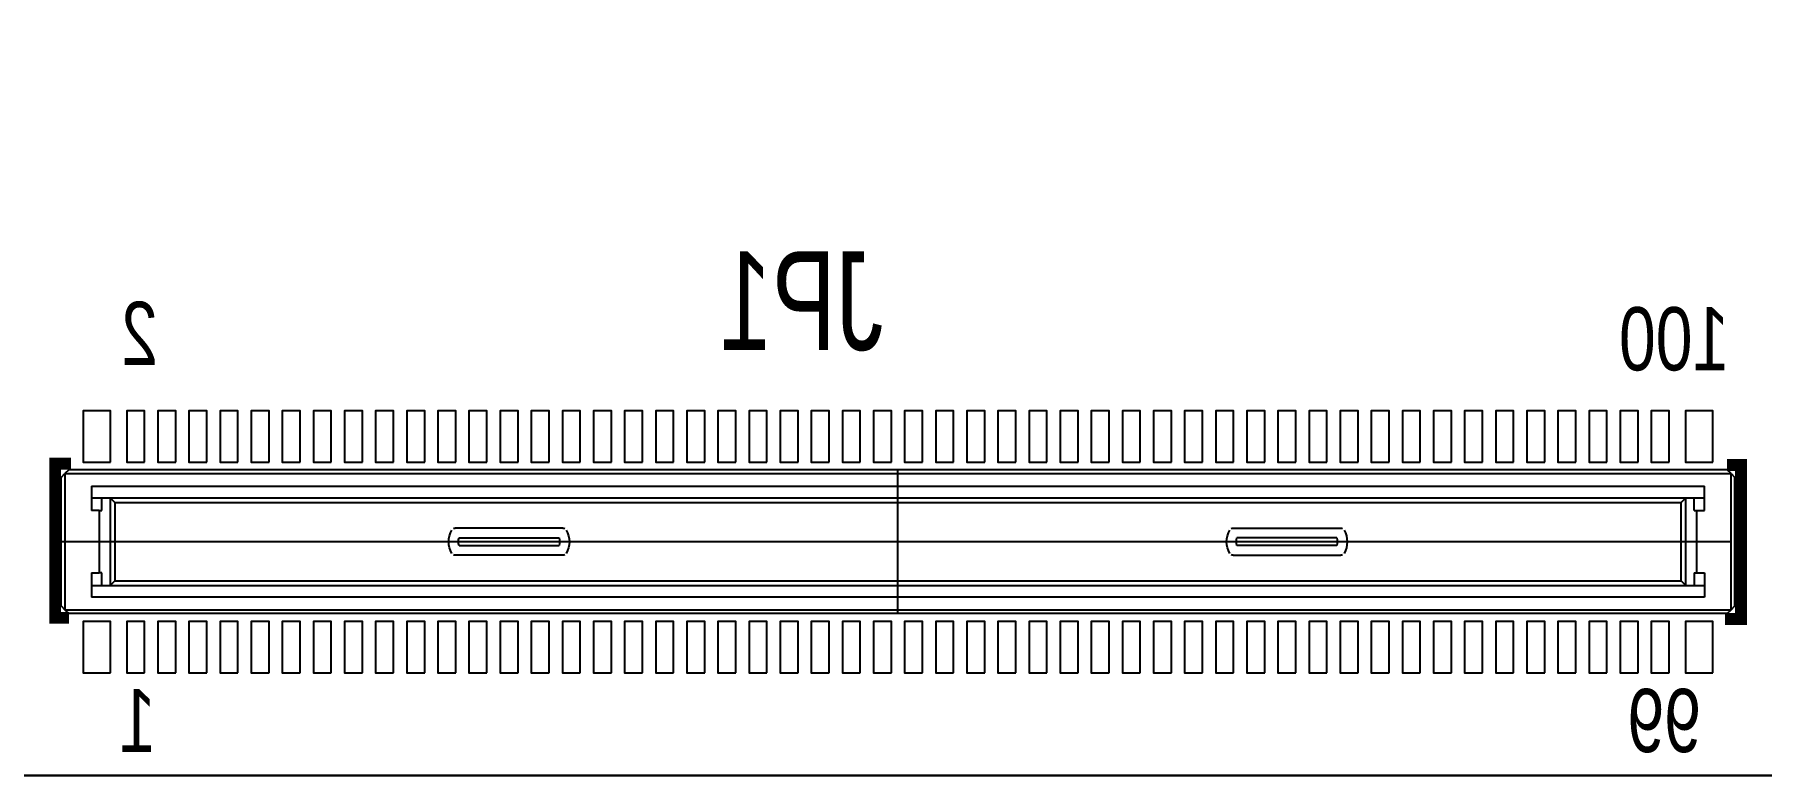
# Model space of a CAD drawing. Extents: x -3.5 to 51.5, y -3.5 to 36.5.
# Drawn here: x 15.41 to 37.61, y -3.5 to 6.03 of the extents above; entities that cross this region are included whole.
import ezdxf

# ---------------------------------------------------------------- set-up
doc = ezdxf.new("R2010")
doc.units = 0
for name, color, linetype in [('BG_OUTLINE', 1, 'CONTINUOUS'), ('BG_SILKSCREEN_BOTTOM', 1, 'CONTINUOUS'), ('PG_SILKSCREEN_BOTTOM', 7, 'CONTINUOUS'), ('PIN_BOTTOM', 52, 'CONTINUOUS')]:
    doc.layers.add(name, color=color, linetype=linetype)

msp = doc.modelspace()

# ---------------------------------------------------------------- linework, layer by layer
at = {"layer": 'BG_OUTLINE'}
msp.add_lwpolyline([(47.99965, 36.499038), (-0.000254, 36.499038, 0.414214), (-3.50012, 32.999172), (-3.50012, -0.000762, 0.414235), (-0.000254, -3.500882), (47.99965, -3.500882, 0.414255), (51.49977, -0.000762), (51.49977, 32.999172, 0.414233)], format="xyb", close=True, dxfattribs=at)
msp.add_lwpolyline([(51.49977, 32.999172), (51.49977, -0.000762, -0.414255), (47.99965, -3.500882), (-0.000254, -3.500882, -0.414235), (-3.50012, -0.000762)], format="xyb", dxfattribs=at)
at = {"layer": 'BG_SILKSCREEN_BOTTOM', "const_width": 0.1524}
for points in [[(15.8496, -1.4732), (15.6718, -1.4732), (15.6718, 0.508), (15.875, 0.508)], [(37.16528, 0.49276), (37.34308, 0.49276), (37.34308, -1.48844), (37.13988, -1.48844)]]:
    msp.add_lwpolyline(points, dxfattribs=at)
at = {"layer": 'PG_SILKSCREEN_BOTTOM'}
for points in [[(15.746222, 0.330454), (15.79626, 0.380492)], [(15.746222, -1.31953), (15.746222, 0.330454)], [(15.846044, 0.43053), (15.79626, 0.380492)], [(15.79626, 0.380492), (15.79626, -1.369568)], [(15.79626, 0.380492), (37.21608, 0.380492)], [(37.166296, 0.43053), (15.846044, 0.43053)], [(26.50617, -1.419606), (26.50617, 0.43053)], [(37.21608, 0.380492), (37.166296, 0.43053)], [(37.21608, 0.380492), (37.266118, 0.330454)], [(37.21608, -1.369568), (37.21608, 0.380492)], [(37.266118, -1.31953), (37.266118, 0.330454)], [(16.136112, 0.220472), (36.876228, 0.220472)], [(16.136112, 0.220472), (16.136112, -0.094488)], [(16.136112, 0.070358), (36.876228, 0.070358)], [(16.270986, -0.094488), (16.270986, 0.070358)], [(16.375634, 0.070358), (16.375888, 0.070358)], [(16.375888, 0.070358), (16.376396, 0.070358)], [(16.376396, 0.070358), (16.37665, 0.070358)], [(16.37665, 0.070358), (16.376904, 0.070104)], [(16.376904, 0.070104), (16.377158, 0.06985)], [(16.377158, 0.06985), (16.377412, 0.069596)], [(16.380206, 0.066802), (16.377412, 0.069596)], [(16.377412, 0.069596), (16.377412, -1.058672)], [(16.384524, 0.062484), (16.380206, 0.066802)], [(16.39062, 0.056388), (16.384524, 0.062484)], [(16.397986, 0.049022), (16.39062, 0.056388)], [(16.406622, 0.040386), (16.397986, 0.049022)], [(16.41602, 0.030988), (16.406622, 0.040386)], [(16.42618, 0.020828), (16.41602, 0.030988)], [(16.436594, 0.010414), (16.42618, 0.020828)], [(16.436594, 0.010414), (16.436594, -0.99949)], [(16.436594, 0.010414), (36.575746, 0.010414)], [(36.575746, 0.010414), (36.58616, 0.020828)], [(36.575746, -0.99949), (36.575746, 0.010414)], [(36.58616, 0.020828), (36.59632, 0.030988)], [(36.59632, 0.030988), (36.605718, 0.040386)], [(36.605718, 0.040386), (36.614354, 0.049022)], [(36.614354, 0.049022), (36.62172, 0.056388)], [(36.62172, 0.056388), (36.627816, 0.062484)], [(36.627816, 0.062484), (36.632134, 0.066802)], [(36.632134, 0.066802), (36.634928, 0.069596)], [(36.634928, 0.069596), (36.635182, 0.06985)], [(36.634928, -1.058672), (36.634928, 0.069596)], [(36.635182, 0.06985), (36.635436, 0.070104)], [(36.635436, 0.070104), (36.63569, 0.070358)], [(36.63569, 0.070358), (36.635944, 0.070358)], [(36.635944, 0.070358), (36.636452, 0.070358)], [(36.636452, 0.070358), (36.636706, 0.070358)], [(36.741354, -0.094488), (36.741354, 0.070358)], [(36.876228, -0.094488), (36.876228, 0.220472)], [(16.236188, -0.094488), (16.136112, -0.094488)], [(16.236188, -0.094488), (16.270986, -0.094488)], [(16.236188, -0.094488), (16.236188, -0.894588)], [(36.741354, -0.094488), (36.776152, -0.094488)], [(36.776152, -0.894588), (36.776152, -0.094488)], [(36.776152, -0.094488), (36.876228, -0.094488)], [(22.197568, -0.319532), (20.814538, -0.319532)], [(30.814772, -0.319532), (32.197802, -0.319532)], [(37.21608, -0.494538), (15.746222, -0.494538)], [(20.86356, -0.4445), (22.1488, -0.4445)], [(20.86356, -0.544576), (22.1488, -0.544576)], [(32.14878, -0.4445), (30.86354, -0.4445)], [(32.14878, -0.544576), (30.86354, -0.544576)], [(22.197568, -0.669544), (20.814538, -0.669544)], [(30.814772, -0.669544), (32.197802, -0.669544)], [(16.136112, -0.894588), (16.136112, -1.209548)], [(16.136112, -0.894588), (16.236188, -0.894588)], [(16.136112, -1.059434), (36.876228, -1.059434)], [(16.270986, -0.894588), (16.236188, -0.894588)], [(16.270986, -1.059434), (16.270986, -0.894588)], [(16.375888, -1.059434), (16.375634, -1.059434)], [(16.376396, -1.059434), (16.375888, -1.059434)], [(16.37665, -1.059434), (16.376396, -1.059434)], [(16.376904, -1.05918), (16.37665, -1.059434)], [(16.377158, -1.058926), (16.376904, -1.05918)], [(16.377412, -1.058672), (16.377158, -1.058926)], [(16.380206, -1.055878), (16.377412, -1.058672)], [(16.384524, -1.05156), (16.380206, -1.055878)], [(16.39062, -1.045464), (16.384524, -1.05156)], [(16.397986, -1.038098), (16.39062, -1.045464)], [(16.406622, -1.029462), (16.397986, -1.038098)], [(16.41602, -1.020064), (16.406622, -1.029462)], [(16.42618, -1.009904), (16.41602, -1.020064)], [(16.436594, -0.99949), (16.42618, -1.009904)], [(16.436594, -0.99949), (36.575746, -0.99949)], [(36.575746, -0.99949), (36.58616, -1.009904)], [(36.58616, -1.009904), (36.59632, -1.020064)], [(36.59632, -1.020064), (36.605718, -1.029462)], [(36.605718, -1.029462), (36.614354, -1.038098)], [(36.614354, -1.038098), (36.62172, -1.045464)], [(36.62172, -1.045464), (36.627816, -1.05156)], [(36.627816, -1.05156), (36.632134, -1.055878)], [(36.632134, -1.055878), (36.634928, -1.058672)], [(36.635182, -1.058926), (36.634928, -1.058672)], [(36.635436, -1.05918), (36.635182, -1.058926)], [(36.63569, -1.059434), (36.635436, -1.05918)], [(36.635944, -1.059434), (36.63569, -1.059434)], [(36.636452, -1.059434), (36.635944, -1.059434)], [(36.636706, -1.059434), (36.636452, -1.059434)], [(36.741354, -0.894588), (36.776152, -0.894588)], [(36.741354, -0.894588), (36.741354, -1.059434)], [(36.776152, -0.894588), (36.876228, -0.894588)], [(36.876228, -0.894588), (36.876228, -1.209548)], [(15.746222, -1.31953), (15.79626, -1.369568)], [(36.876228, -1.209548), (16.136112, -1.209548)], [(37.21608, -1.369568), (37.266118, -1.31953)], [(15.79626, -1.369568), (15.846044, -1.419606)], [(15.79626, -1.369568), (37.21608, -1.369568)], [(37.166296, -1.419606), (15.846044, -1.419606)], [(37.166296, -1.419606), (37.21608, -1.369568)]]:
    msp.add_lwpolyline(points, dxfattribs=at)
for points in [[(20.771358, -0.644652, -0.268095), (20.771358, -0.344424)], [(20.790662, -0.325628, -0.125644), (20.814538, -0.319532)], [(22.197568, -0.319532, -0.126355), (22.221698, -0.325628)], [(22.241002, -0.344424, -0.268095), (22.241002, -0.644652)], [(30.771338, -0.644652, -0.268095), (30.771338, -0.344424)], [(30.790642, -0.325628, -0.126355), (30.814772, -0.319532)], [(32.197802, -0.319532, -0.125644), (32.221678, -0.325628)], [(32.240982, -0.344424, -0.268095), (32.240982, -0.644652)], [(20.814538, -0.669544, -0.125644), (20.790662, -0.663448)], [(20.86356, -0.544576, -0.146059), (20.86356, -0.4445)], [(22.1488, -0.4445, -0.146059), (22.1488, -0.544576)], [(22.221698, -0.663448, -0.126355), (22.197568, -0.669544)], [(30.814772, -0.669544, -0.126355), (30.790642, -0.663448)], [(30.86354, -0.544576, -0.146059), (30.86354, -0.4445)], [(32.14878, -0.4445, -0.146059), (32.14878, -0.544576)], [(32.221678, -0.663448, -0.125644), (32.197802, -0.669544)]]:
    msp.add_lwpolyline(points, format="xyb", dxfattribs=at)
at = {"layer": 'PIN_BOTTOM'}
for points in [[(16.381222, 0.530352), (16.381222, 1.190244), (16.03121, 1.190244), (16.03121, 0.530352)], [(16.82115, 0.530352), (16.82115, 1.190244), (16.591026, 1.190244), (16.591026, 0.530352)], [(17.2212, 0.530352), (17.2212, 1.190244), (16.991076, 1.190244), (16.991076, 0.530352)], [(17.62125, 0.530352), (17.62125, 1.190244), (17.391126, 1.190244), (17.391126, 0.530352)], [(18.0213, 0.530352), (18.0213, 1.190244), (17.791176, 1.190244), (17.791176, 0.530352)], [(18.42135, 0.530352), (18.42135, 1.190244), (18.191226, 1.190244), (18.191226, 0.530352)], [(18.821146, 0.530352), (18.821146, 1.190244), (18.591022, 1.190244), (18.591022, 0.530352)], [(19.221196, 0.530352), (19.221196, 1.190244), (18.991072, 1.190244), (18.991072, 0.530352)], [(19.621246, 0.530352), (19.621246, 1.190244), (19.391122, 1.190244), (19.391122, 0.530352)], [(20.021296, 0.530352), (20.021296, 1.190244), (19.791172, 1.190244), (19.791172, 0.530352)], [(20.421346, 0.530352), (20.421346, 1.190244), (20.191222, 1.190244), (20.191222, 0.530352)], [(20.821142, 0.530352), (20.821142, 1.190244), (20.591018, 1.190244), (20.591018, 0.530352)], [(21.221192, 0.530352), (21.221192, 1.190244), (20.991068, 1.190244), (20.991068, 0.530352)], [(21.621242, 0.530352), (21.621242, 1.190244), (21.391118, 1.190244), (21.391118, 0.530352)], [(22.021292, 0.530352), (22.021292, 1.190244), (21.791168, 1.190244), (21.791168, 0.530352)], [(22.421342, 0.530352), (22.421342, 1.190244), (22.191218, 1.190244), (22.191218, 0.530352)], [(22.821138, 0.530352), (22.821138, 1.190244), (22.591014, 1.190244), (22.591014, 0.530352)], [(23.221188, 0.530352), (23.221188, 1.190244), (22.991064, 1.190244), (22.991064, 0.530352)], [(23.621238, 0.530352), (23.621238, 1.190244), (23.391114, 1.190244), (23.391114, 0.530352)], [(24.021288, 0.530352), (24.021288, 1.190244), (23.791164, 1.190244), (23.791164, 0.530352)], [(24.421338, 0.530352), (24.421338, 1.190244), (24.191214, 1.190244), (24.191214, 0.530352)], [(24.821134, 0.530352), (24.821134, 1.190244), (24.59101, 1.190244), (24.59101, 0.530352)], [(25.221184, 0.530352), (25.221184, 1.190244), (24.99106, 1.190244), (24.99106, 0.530352)], [(25.621234, 0.530352), (25.621234, 1.190244), (25.39111, 1.190244), (25.39111, 0.530352)], [(26.021284, 0.530352), (26.021284, 1.190244), (25.79116, 1.190244), (25.79116, 0.530352)], [(26.421334, 0.530352), (26.421334, 1.190244), (26.19121, 1.190244), (26.19121, 0.530352)], [(26.82113, 0.530352), (26.82113, 1.190244), (26.591006, 1.190244), (26.591006, 0.530352)], [(27.22118, 0.530352), (27.22118, 1.190244), (26.991056, 1.190244), (26.991056, 0.530352)], [(27.62123, 0.530352), (27.62123, 1.190244), (27.391106, 1.190244), (27.391106, 0.530352)], [(28.02128, 0.530352), (28.02128, 1.190244), (27.791156, 1.190244), (27.791156, 0.530352)], [(28.42133, 0.530352), (28.42133, 1.190244), (28.191206, 1.190244), (28.191206, 0.530352)], [(28.821126, 0.530352), (28.821126, 1.190244), (28.591002, 1.190244), (28.591002, 0.530352)], [(29.221176, 0.530352), (29.221176, 1.190244), (28.991052, 1.190244), (28.991052, 0.530352)], [(29.621226, 0.530352), (29.621226, 1.190244), (29.391102, 1.190244), (29.391102, 0.530352)], [(30.021276, 0.530352), (30.021276, 1.190244), (29.791152, 1.190244), (29.791152, 0.530352)], [(30.421326, 0.530352), (30.421326, 1.190244), (30.191202, 1.190244), (30.191202, 0.530352)], [(30.821122, 0.530352), (30.821122, 1.190244), (30.590998, 1.190244), (30.590998, 0.530352)], [(31.221172, 0.530352), (31.221172, 1.190244), (30.991048, 1.190244), (30.991048, 0.530352)], [(31.621222, 0.530352), (31.621222, 1.190244), (31.391098, 1.190244), (31.391098, 0.530352)], [(32.021272, 0.530352), (32.021272, 1.190244), (31.791148, 1.190244), (31.791148, 0.530352)], [(32.421322, 0.530352), (32.421322, 1.190244), (32.191198, 1.190244), (32.191198, 0.530352)], [(32.821118, 0.530352), (32.821118, 1.190244), (32.590994, 1.190244), (32.590994, 0.530352)], [(33.221168, 0.530352), (33.221168, 1.190244), (32.991044, 1.190244), (32.991044, 0.530352)], [(33.621218, 0.530352), (33.621218, 1.190244), (33.391094, 1.190244), (33.391094, 0.530352)], [(34.021268, 0.530352), (34.021268, 1.190244), (33.791144, 1.190244), (33.791144, 0.530352)], [(34.421318, 0.530352), (34.421318, 1.190244), (34.191194, 1.190244), (34.191194, 0.530352)], [(34.821114, 0.530352), (34.821114, 1.190244), (34.59099, 1.190244), (34.59099, 0.530352)], [(35.221164, 0.530352), (35.221164, 1.190244), (34.99104, 1.190244), (34.99104, 0.530352)], [(35.621214, 0.530352), (35.621214, 1.190244), (35.39109, 1.190244), (35.39109, 0.530352)], [(36.021264, 0.530352), (36.021264, 1.190244), (35.79114, 1.190244), (35.79114, 0.530352)], [(36.421314, 0.530352), (36.421314, 1.190244), (36.19119, 1.190244), (36.19119, 0.530352)], [(36.98113, 0.530352), (36.98113, 1.190244), (36.631118, 1.190244), (36.631118, 0.530352)], [(16.381222, -2.17932), (16.381222, -1.519428), (16.03121, -1.519428), (16.03121, -2.17932)], [(16.82115, -2.17932), (16.82115, -1.519428), (16.591026, -1.519428), (16.591026, -2.17932)], [(17.2212, -2.17932), (17.2212, -1.519428), (16.991076, -1.519428), (16.991076, -2.17932)], [(17.62125, -2.17932), (17.62125, -1.519428), (17.391126, -1.519428), (17.391126, -2.17932)], [(18.0213, -2.17932), (18.0213, -1.519428), (17.791176, -1.519428), (17.791176, -2.17932)], [(18.42135, -2.17932), (18.42135, -1.519428), (18.191226, -1.519428), (18.191226, -2.17932)], [(18.821146, -2.17932), (18.821146, -1.519428), (18.591022, -1.519428), (18.591022, -2.17932)], [(19.221196, -2.17932), (19.221196, -1.519428), (18.991072, -1.519428), (18.991072, -2.17932)], [(19.621246, -2.17932), (19.621246, -1.519428), (19.391122, -1.519428), (19.391122, -2.17932)], [(20.021296, -2.17932), (20.021296, -1.519428), (19.791172, -1.519428), (19.791172, -2.17932)], [(20.421346, -2.17932), (20.421346, -1.519428), (20.191222, -1.519428), (20.191222, -2.17932)], [(20.821142, -2.17932), (20.821142, -1.519428), (20.591018, -1.519428), (20.591018, -2.17932)], [(21.221192, -2.17932), (21.221192, -1.519428), (20.991068, -1.519428), (20.991068, -2.17932)], [(21.621242, -2.17932), (21.621242, -1.519428), (21.391118, -1.519428), (21.391118, -2.17932)], [(22.021292, -2.17932), (22.021292, -1.519428), (21.791168, -1.519428), (21.791168, -2.17932)], [(22.421342, -2.17932), (22.421342, -1.519428), (22.191218, -1.519428), (22.191218, -2.17932)], [(22.821138, -2.17932), (22.821138, -1.519428), (22.591014, -1.519428), (22.591014, -2.17932)], [(23.221188, -2.17932), (23.221188, -1.519428), (22.991064, -1.519428), (22.991064, -2.17932)], [(23.621238, -2.17932), (23.621238, -1.519428), (23.391114, -1.519428), (23.391114, -2.17932)], [(24.021288, -2.17932), (24.021288, -1.519428), (23.791164, -1.519428), (23.791164, -2.17932)], [(24.421338, -2.17932), (24.421338, -1.519428), (24.191214, -1.519428), (24.191214, -2.17932)], [(24.821134, -2.17932), (24.821134, -1.519428), (24.59101, -1.519428), (24.59101, -2.17932)], [(25.221184, -2.17932), (25.221184, -1.519428), (24.99106, -1.519428), (24.99106, -2.17932)], [(25.621234, -2.17932), (25.621234, -1.519428), (25.39111, -1.519428), (25.39111, -2.17932)], [(26.021284, -2.17932), (26.021284, -1.519428), (25.79116, -1.519428), (25.79116, -2.17932)], [(26.421334, -2.17932), (26.421334, -1.519428), (26.19121, -1.519428), (26.19121, -2.17932)], [(26.82113, -2.17932), (26.82113, -1.519428), (26.591006, -1.519428), (26.591006, -2.17932)], [(27.22118, -2.17932), (27.22118, -1.519428), (26.991056, -1.519428), (26.991056, -2.17932)], [(27.62123, -2.17932), (27.62123, -1.519428), (27.391106, -1.519428), (27.391106, -2.17932)], [(28.02128, -2.17932), (28.02128, -1.519428), (27.791156, -1.519428), (27.791156, -2.17932)], [(28.42133, -2.17932), (28.42133, -1.519428), (28.191206, -1.519428), (28.191206, -2.17932)], [(28.821126, -2.17932), (28.821126, -1.519428), (28.591002, -1.519428), (28.591002, -2.17932)], [(29.221176, -2.17932), (29.221176, -1.519428), (28.991052, -1.519428), (28.991052, -2.17932)], [(29.621226, -2.17932), (29.621226, -1.519428), (29.391102, -1.519428), (29.391102, -2.17932)], [(30.021276, -2.17932), (30.021276, -1.519428), (29.791152, -1.519428), (29.791152, -2.17932)], [(30.421326, -2.17932), (30.421326, -1.519428), (30.191202, -1.519428), (30.191202, -2.17932)], [(30.821122, -2.17932), (30.821122, -1.519428), (30.590998, -1.519428), (30.590998, -2.17932)], [(31.221172, -2.17932), (31.221172, -1.519428), (30.991048, -1.519428), (30.991048, -2.17932)], [(31.621222, -2.17932), (31.621222, -1.519428), (31.391098, -1.519428), (31.391098, -2.17932)], [(32.021272, -2.17932), (32.021272, -1.519428), (31.791148, -1.519428), (31.791148, -2.17932)], [(32.421322, -2.17932), (32.421322, -1.519428), (32.191198, -1.519428), (32.191198, -2.17932)], [(32.821118, -2.17932), (32.821118, -1.519428), (32.590994, -1.519428), (32.590994, -2.17932)], [(33.221168, -2.17932), (33.221168, -1.519428), (32.991044, -1.519428), (32.991044, -2.17932)], [(33.621218, -2.17932), (33.621218, -1.519428), (33.391094, -1.519428), (33.391094, -2.17932)], [(34.021268, -2.17932), (34.021268, -1.519428), (33.791144, -1.519428), (33.791144, -2.17932)], [(34.421318, -2.17932), (34.421318, -1.519428), (34.191194, -1.519428), (34.191194, -2.17932)], [(34.821114, -2.17932), (34.821114, -1.519428), (34.59099, -1.519428), (34.59099, -2.17932)], [(35.221164, -2.17932), (35.221164, -1.519428), (34.99104, -1.519428), (34.99104, -2.17932)], [(35.621214, -2.17932), (35.621214, -1.519428), (35.39109, -1.519428), (35.39109, -2.17932)], [(36.021264, -2.17932), (36.021264, -1.519428), (35.79114, -1.519428), (35.79114, -2.17932)], [(36.421314, -2.17932), (36.421314, -1.519428), (36.19119, -1.519428), (36.19119, -2.17932)], [(36.98113, -2.17932), (36.98113, -1.519428), (36.631118, -1.519428), (36.631118, -2.17932)]]:
    msp.add_lwpolyline(points, close=True, dxfattribs=at)

# ---------------------------------------------------------------- texts
at = {"layer": 'BG_SILKSCREEN_BOTTOM', "text_generation_flag": 2}
for s, height, width, p in [('JP1', 1.27, 0.72, (26.316178, 1.970532)), ('2', 0.8128, 0.78125, (16.9926, 1.778)), ('100', 0.8128, 0.78125, (37.192458, 1.708912)), ('1', 0.8128, 0.78125, (16.9672, -3.2004)), ('99', 0.8128, 0.78125, (36.83, -3.2004))]:
    msp.add_text(s, height=height, dxfattribs=dict(at, width=width)).set_placement(p)

doc.saveas('drawing.dxf')
